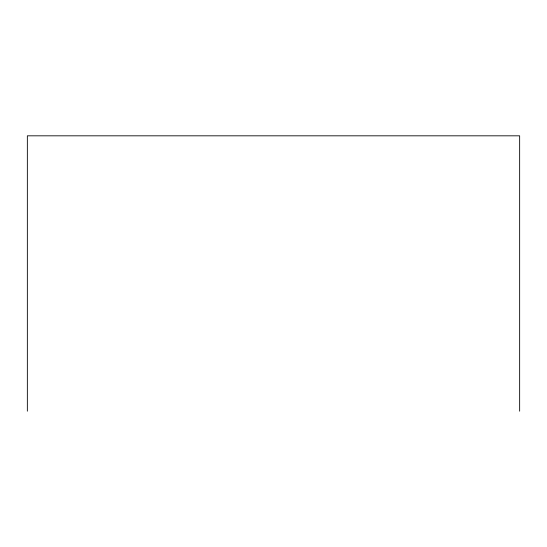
<?xml version="1.0" encoding="UTF-8"?>
<svg xmlns="http://www.w3.org/2000/svg" width="547" height="547" viewBox="0 0 547 547"><rect width="100%" height="100%" fill="white"/><g stroke="black" fill="none" stroke-linecap="round" stroke-linejoin="round"><path stroke-width="0.82" d="M519.65 411.18L519.65 135.82L27.35 135.82L27.35 411.18"/></g></svg>
